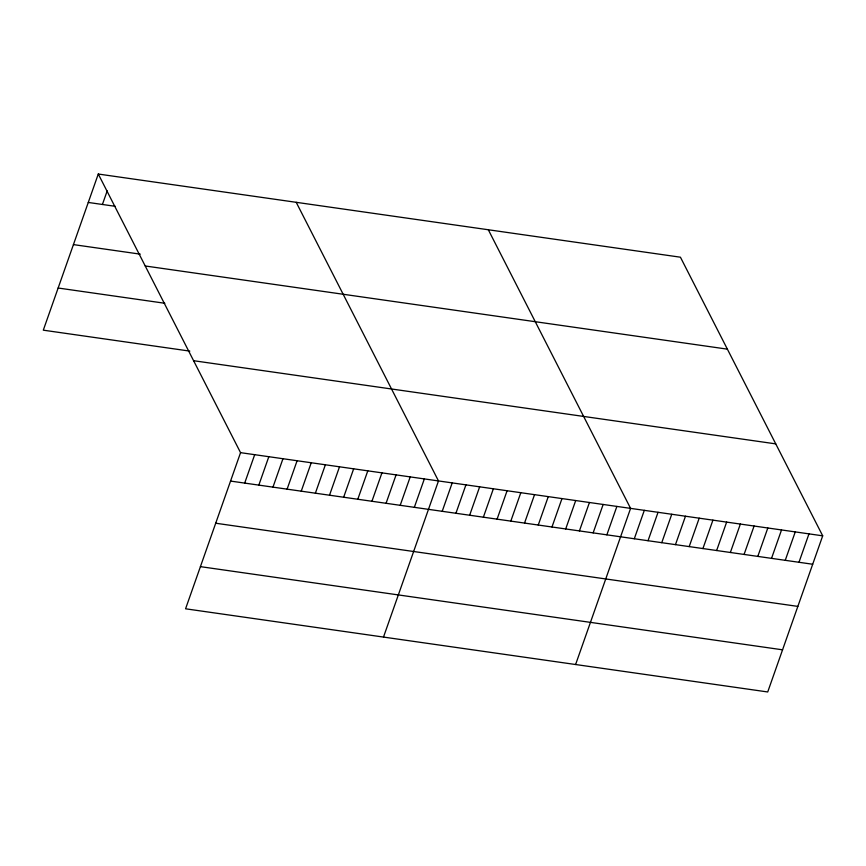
<?xml version="1.0" encoding="UTF-8"?>
<svg xmlns="http://www.w3.org/2000/svg" width="866" height="866" viewBox="0 0 866 866"><rect width="100%" height="100%" fill="white"/><g stroke="black" fill="none" stroke-linecap="round" stroke-linejoin="round"><path stroke-width="1.3" d="M98.28 174.034L240.553 452.658L185.573 608.798L767.72 691.966L822.7 535.827L680.427 257.202L98.28 174.034L43.3 330.173L189.816 351.109M102.415 204.473L107.2 190.877M244.688 483.098L254.691 454.682M258.826 485.112L268.828 456.696M272.963 487.136L282.965 458.72M287.101 489.16L297.103 460.734M301.238 491.174L311.24 462.758M315.376 493.198L325.378 464.782M329.513 495.211L339.515 466.796M343.65 497.236L353.664 468.82M357.788 499.26L367.801 470.833M371.925 501.273L381.938 472.858M386.063 503.298L396.076 474.882M400.2 505.311L410.213 476.895M414.338 507.335L424.351 478.92M383.497 637.073L438.488 480.933L296.215 202.308M442.201 511.319L452.204 482.892M455.917 513.278L465.93 484.852M469.643 515.238L479.656 486.822M483.369 517.197L493.371 488.781M497.084 519.156L507.097 490.741M510.81 521.115L520.812 492.7M524.536 523.075L534.538 494.659M538.251 525.034L548.265 496.619M551.978 526.993L561.98 498.578M565.693 528.964L575.706 500.537M579.419 530.923L589.432 502.496M593.145 532.882L603.147 504.456M606.86 534.842L616.873 506.426M575.609 664.514L630.589 508.385L488.316 229.761M634.302 538.76L644.315 510.345M648.028 540.72L658.041 512.304M661.754 542.679L671.756 514.263M675.469 544.638L685.482 516.223M689.195 546.598L699.198 518.182M702.921 548.568L712.924 520.141M716.637 550.527L726.65 522.101M730.363 552.486L740.365 524.06M744.078 554.446L754.091 526.03M757.804 556.405L767.817 527.989M771.53 558.364L781.533 529.949M785.245 560.324L795.259 531.908M798.972 562.283L808.974 533.867M88.278 202.449L115.265 206.314M73.437 244.602L140.27 254.149M145.239 265.981L727.375 349.15M58.141 288.021L164.821 303.262M193.605 360.711L775.752 443.879M240.553 452.658L822.7 535.827M230.551 481.074L812.698 564.242M215.71 523.226L797.846 606.395M200.414 566.645L782.561 649.814"/></g></svg>
